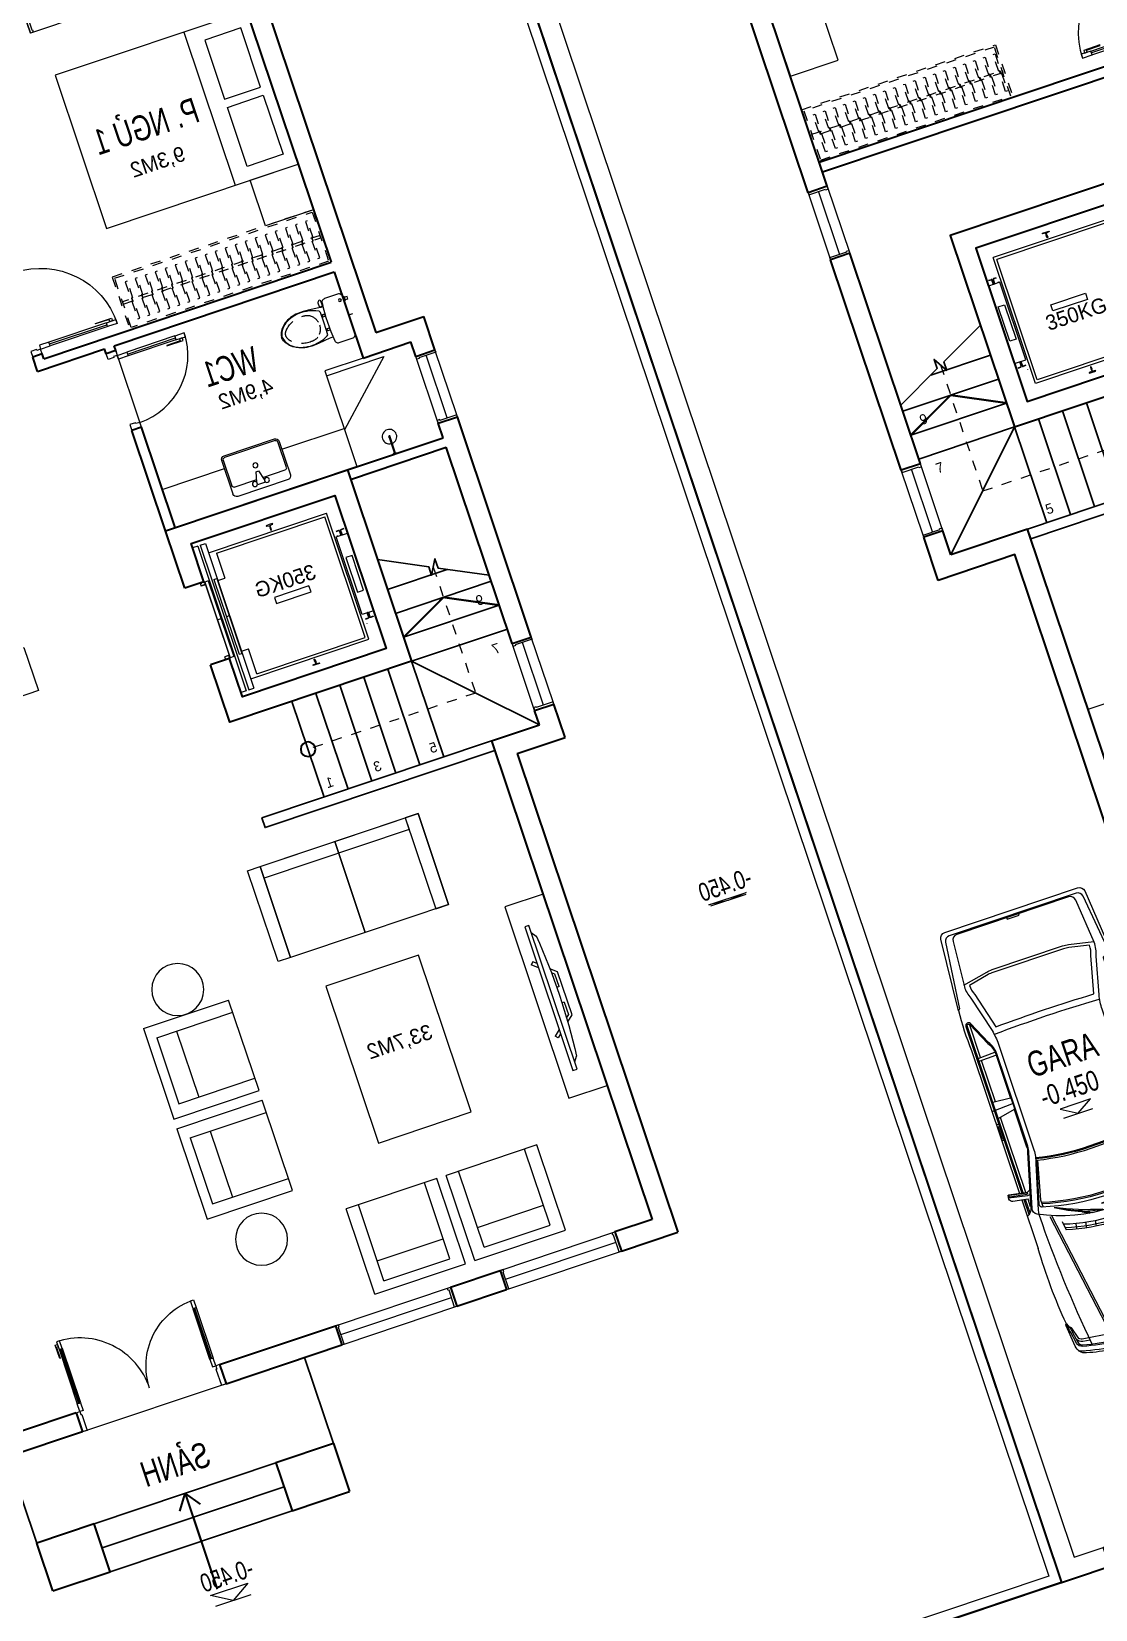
# Model space of a CAD drawing. Header units: metres. Extents: x 551291 to 569219, y 2064429 to 2066248.
# Drawn here: x 552662.39 to 552672.93, y 2065605.81 to 2065621.44 of the extents above; entities that cross this region are included whole.
import ezdxf

# ---------------------------------------------------------------- set-up
doc = ezdxf.new("R2010")
doc.units = ezdxf.units.M
for name, pattern in [('$AUDIT_BAD_LTYPE2', [0]), ('CENTER', [2, 1.25, -0.25, 0.25, -0.25]), ('HIDDEN2', [0.1875, 0.125, -0.0625]), ('X-5M-G-MB PHONGNGU$0$HIDDEN2', [0.1875, 0.125, -0.0625]), ('xref-thap C (mb tang 32-2)$0$HIDDEN', [0.375, 0.25, -0.125])]:
    doc.linetypes.add(name, pattern=pattern)
doc.layers.get('0').update_dxf_attribs({"linetype": 'CONTINUOUS'})
for name, color, linetype, lineweight in [('-CONCRETE', 1, 'CONTINUOUS', 35), ('-DOOR', 137, 'CONTINUOUS', 9), ('-FURNITURE', 46, 'CONTINUOUS', 9), ('-HATCH', 8, 'CONTINUOUS', 5), ('-KH', 143, 'CONTINUOUS', 13), ('-LINE1', 7, 'CONTINUOUS', 18), ('-LINE2', 252, 'CONTINUOUS', 9), ('-TEXT', 7, 'CONTINUOUS', 15), ('-WALL', 4, 'CONTINUOUS', 35), ('CUA', 147, 'CONTINUOUS', 5)]:
    doc.layers.add(name, color=color, linetype=linetype, lineweight=lineweight)
for name, color, linetype in [('APOLIC', 7, 'CONTINUOUS'), ('ChiaLo', 128, 'CENTER'), ('datOBt', 42, 'CONTINUOUS'), ('loKBT', 42, 'CONTINUOUS'), ('SOLO', 7, 'CONTINUOUS'), ('TEXT25', 2, 'CONTINUOUS'), ('ViaHeS', 32, 'CONTINUOUS')]:
    doc.layers.add(name, color=color, linetype=linetype)
doc.styles.add('1', font='arial.ttf')
doc.styles.add('kieuchuDim', font='arial.ttf', dxfattribs={"width": 0.75})
doc.styles.add('T1', font='', dxfattribs={"height": 200})
doc.styles.get('T1').set_extended_font_data('VNgeometric Light')
doc.dimstyles.new('1-100A3', dxfattribs={"dimscale": 100, "dimtxt": 2, "dimasz": 1.2, "dimexe": 1.8, "dimexo": 0, "dimgap": 0.75, "dimtad": 1, "dimdec": 0, "dimzin": 0, "dimdsep": 46, "dimtxsty": 'kieuchuDim', "dimblk": 'ARCHTICK', "dimcen": 0, "dimdle": 1.8, "dimclrd": 256, "dimclre": 256, "dimclrt": 7, "dimadec": 0, "dimazin": 0, "dimtfac": 0.0001, "dimtdec": 0, "dimtix": 1, "dimtmove": 2, "dimatfit": 3, "dimldrblk": 'ARCHTICK', "dimfxl": 0, "dimtolj": 1, "dimtzin": 0, "dimarcsym": 0})

# ---------------------------------------------------------------- blocks, each defined once
blk = doc.blocks.new('*U1147')
for points in [[(22, 691), (22, 860), (50, 860), (50, 832), (27, 832), (27, 691)], [(0, 0), (50, 0), (50, -40), (60, -40), (60, -246), (0, -246)], [(1845, 0), (1795, 0), (1795, -40), (1785, -40), (1785, -246), (1845, -246)]]:
    blk.add_lwpolyline(points, close=True)
for points in [[(50, 796), (90, 796), (90, 896), (50, 896), (50, 796)], [(50, 799), (50, 100)], [(1795, 749), (1755, 749), (1755, 849), (1795, 849), (1795, 749)], [(1795, 752), (1795, 100)], [(50, 100), (90, 100), (90, 0), (50, 0), (50, 100)], [(1795, 100), (1755, 100), (1755, 0), (1795, 0), (1795, 100)]]:
    blk.add_lwpolyline(points)
at = {"ltscale": 0.3}
for points in [[(946, 0, 0.414214), (50, 896, 0.414214)], [(946, 0, -0.414214), (1795, 849, -0.414214)]]:
    blk.add_lwpolyline(points, format="xyb", dxfattribs=at)
at = {"layer": 'APOLIC', "linetype": '$AUDIT_BAD_LTYPE2'}
for p, q in [((70, 100), (70, 796)), ((90, 796), (90, 100)), ((1755, 749), (1755, 100)), ((1775, 100), (1775, 749))]:
    blk.add_line(p, q, dxfattribs=at)
blk = doc.blocks.new('A$Ca351c59e')
at = {"layer": '-FURNITURE'}
for points in [[(200, 1555), (650, 1555), (650, 2005), (200, 2005), (200, 1555)], [(850, 1555), (1300, 1555), (1300, 2005), (850, 2005), (850, 1555)], [(1500, 1555), (1950, 1555), (1950, 2005), (1500, 2005), (1500, 1555)], [(2150, 1555), (2600, 1555), (2600, 2005), (2150, 2005), (2150, 1555)], [(100, 602), (2700, 602), (2700, 1502), (100, 1502), (100, 602)], [(200, 550), (650, 550), (650, 100), (200, 100), (200, 550)], [(850, 550), (1300, 550), (1300, 100), (850, 100), (850, 550)], [(1500, 550), (1950, 550), (1950, 100), (1500, 100), (1500, 550)], [(2150, 550), (2600, 550), (2600, 100), (2150, 100), (2150, 550)]]:
    blk.add_lwpolyline(points, dxfattribs=at)
blk = doc.blocks.new('*U1146')
at = {"linetype": '$AUDIT_BAD_LTYPE2'}
for p, q in [((70, 100), (70, 700)), ((90, 700), (90, 100))]:
    blk.add_line(p, q, dxfattribs=at)
for points in [[(50, 700), (90, 700), (90, 800), (50, 800), (50, 700)], [(50, 703), (50, 100)], [(50, 100), (90, 100), (90, 0), (50, 0), (50, 100)]]:
    blk.add_lwpolyline(points)
for points in [[(118, 595), (118, 764), (90, 764), (90, 736), (113, 736), (113, 595)], [(0, 0), (50, 0), (50, -40), (60, -40), (60, -100), (0, -100)], [(900, 0), (850, 0), (850, -40), (840, -40), (840, -100), (900, -100)]]:
    blk.add_lwpolyline(points, close=True)
at = {"linetype": '$AUDIT_BAD_LTYPE2', "ltscale": 0.3}
blk.add_arc((50, 0), 800, 0, 90, dxfattribs=at)
blk = doc.blocks.new('*U1145')
at = {"ltscale": 10}
for p, q in [((0, 2400), (0, 0)), ((200, 2355), (200, 45)), ((400, 2355), (400, 0)), ((400, 0), (0, 0))]:
    blk.add_line(p, q, dxfattribs=at)
for points in [[(400, 2400), (400, 2355), (50, 2355), (50, 2340), (0, 2340), (0, 2400)], [(400, 0), (400, 45), (50, 45), (50, 60), (0, 60), (0, 0)]]:
    blk.add_lwpolyline(points, close=True, dxfattribs=at)
blk = doc.blocks.new('*U1202')
at = {"linetype": '$AUDIT_BAD_LTYPE2'}
for p, q in [((70, 100), (70, 600)), ((90, 600), (90, 100))]:
    blk.add_line(p, q, dxfattribs=at)
for points in [[(50, 600), (90, 600), (90, 700), (50, 700), (50, 600)], [(50, 603), (50, 100)], [(50, 100), (90, 100), (90, 0), (50, 0), (50, 100)]]:
    blk.add_lwpolyline(points)
for points in [[(118, 495), (118, 664), (90, 664), (90, 636), (113, 636), (113, 495)], [(0, 0), (50, 0), (50, -40), (60, -40), (60, -100), (0, -100)], [(800, 0), (750, 0), (750, -40), (740, -40), (740, -100), (800, -100)]]:
    blk.add_lwpolyline(points, close=True)
at = {"linetype": '$AUDIT_BAD_LTYPE2', "ltscale": 0.3}
blk.add_arc((50, 0), 700, 0, 90, dxfattribs=at)
blk = doc.blocks.new('shower')
for points in [[(180919, -32316), (180912, -32316), (180912, -32147), (180919, -32147)], [(180929, -32327), (180902, -32327), (180902, -32316), (180929, -32316)]]:
    blk.add_lwpolyline(points, close=True)
for radius, start, end in [(72, 272.7907, 267.2093), (8.35, 294.8355, 245.1645)]:
    blk.add_arc((180916, -32147), radius, start, end)
blk = doc.blocks.new('A$C18091ED7')
for p, q in [((0, -42), (0, 0)), ((146, -27), (179, -27)), ((146, -27), (146, -30)), ((146, -30), (166, -30)), ((153, -37), (146, -30)), ((152, 0), (152, -27)), ((152, 0), (179, 0)), ((153, -37), (166, -37)), ((153, -40), (153, -37)), ((153, -40), (178, -40)), ((153, -40), (178, -40)), ((153, -40), (153, -42)), ((185, -30), (166, -30)), ((178, -37), (166, -37)), ((185, -30), (178, -37)), ((178, -37), (178, -40)), ((178, -40), (178, -42)), ((179, 0), (179, -27)), ((179, -27), (185, -27)), ((185, -27), (185, -30)), ((-83, -267), (-83, -300)), ((-83, -278), (-83, -288)), ((-61, -290), (-83, -290)), ((-63, -265), (-81, -265)), ((-61, -267), (-61, -300)), ((61, -267), (61, -300)), ((61, -290), (83, -290)), ((63, -265), (81, -265)), ((83, -267), (83, -300)), ((83, -278), (83, -288)), ((165, -262), (165, -290)), ((168, -260), (228, -260)), ((168, -292), (207, -292)), ((231, -274), (231, -262))]:
    blk.add_line(p, q)
for points in [[(230, -219, -0.137407), (225, -235), (222, -241, -0.236081), (198, -255, -0.051961), (-198, -255, -0.236081), (-222, -241), (-225, -235, -0.137407), (-230, -219), (-230, -72, -0.198912), (-226, -63), (-209, -46, -0.198912), (-200, -42), (0, -42), (200, -42, -0.198912), (209, -46), (226, -63, -0.198912), (230, -72)], [(144, -619, -0.212405), (26, -734, -0.027685), (-1, -739, -0.022279), (-26, -734, -0.212405), (-144, -619, -0.142796), (-167, -428, -0.093005), (-128, -309, -0.256439), (-111, -300), (0, -300), (111, -300, -0.256439), (128, -309, -0.093005), (167, -428, -0.142796)]]:
    blk.add_lwpolyline(points, format="xyb", close=True)
at = {"linetype": 'xref-thap C (mb tang 32-2)$0$HIDDEN', "ltscale": 100}
blk.add_lwpolyline([(61, -669, -0.199031), (0, -699, -0.199031), (-61, -669, -0.218924), (-132, -478, -0.153791), (-112, -404, -0.236701), (0, -348, -0.236701), (112, -404, -0.153791), (132, -478, -0.218924)], format="xyb", close=True, dxfattribs=at)
blk.add_circle((166, -78), 13.9)
for centre, radius, start, end in [((-81, -267), 1.98, 90, 180), ((-63, -267), 1.98, 0, 90), ((63, -267), 1.98, 90, 180), ((81, -267), 1.98, 0, 90), ((168, -262), 2.47, 90, 180), ((168, -290), 2.47, 180, 270), ((207, -277), 15.5, 270, 306.4659), ((168, -225), 80.1, 306.4659, 320.3123), ((228, -274), 2.47, 320.3123, 0)]:
    blk.add_arc(centre, radius, start, end)
for points in [[(-156, -259), (-157, -267), (-164, -328), (-169, -385), (-184, -528), (-136, -679), (-50, -735), (-20, -741), (0, -744)], [(156, -259), (157, -267), (164, -328), (169, -385), (184, -528), (136, -679), (50, -735), (20, -741), (0, -744)]]:
    blk.add_open_spline(points, degree=3, knots=[130.613938, 130.613938, 130.613938, 130.613938, 152.852109, 311.129351, 417.703951, 561.383393, 697.692632, 710.812262, 710.812262, 710.812262, 710.812262])
blk = doc.blocks.new('A$C1BFB365B')
for p, q in [((0, 512), (0, -13)), ((387, 550), (38, 550)), ((100, 281), (100, 515)), ((119, 534), (388, 534)), ((407, 515), (407, -17)), ((425, -13), (425, 512)), ((50, 212), (50, 287)), ((175, 262), (75, 287)), ((75, 212), (175, 237)), ((100, -17), (100, 219)), ((175, 237), (175, 262)), ((38, -50), (387, -50)), ((388, -35), (119, -35))]:
    blk.add_line(p, q)
for centre in [(63, 312), (63, 187), (237, 250)]:
    blk.add_circle(centre, 25)
for centre, radius, start, end in [((38, 512), 37.5, 90, 180), ((119, 515), 18.8, 90, 180), ((387, 512), 37.5, 0, 90), ((388, 515), 18.8, 0, 90), ((38, -13), 37.5, 180, 270), ((119, -17), 18.8, 180, 270), ((387, -13), 37.5, 270, 0), ((388, -17), 18.8, 270, 0)]:
    blk.add_arc(centre, radius, start, end)
blk = doc.blocks.new('_ArchTick')
at = {"color": 0, "linetype": 'ByBlock', "const_width": 0.15}
blk.add_lwpolyline([(-0.5, -0.5), (0.5, 0.5)], dxfattribs=at)
blk = doc.blocks.new('*U1141')
at = {"ltscale": 10}
for p, q in [((0, 1400), (0, 0)), ((200, 1355), (200, 45)), ((400, 1355), (400, 0)), ((400, 0), (0, 0))]:
    blk.add_line(p, q, dxfattribs=at)
for points in [[(400, 1400), (400, 1355), (50, 1355), (50, 1340), (0, 1340), (0, 1400)], [(400, 0), (400, 45), (50, 45), (50, 60), (0, 60), (0, 0)]]:
    blk.add_lwpolyline(points, close=True, dxfattribs=at)
blk = doc.blocks.new('*U1138')
at = {"linetype": 'X-5M-G-MB PHONGNGU$0$HIDDEN2'}
for points in [[(0, 600), (0, 0), (2291, 0), (2291, 600)], [(2271, 580), (2271, 20), (20, 20), (20, 580)], [(2271, 287), (2271, 313), (20, 313), (20, 287)], [(114, 319), (109, 319), (109, 280), (114, 280)], [(228, 319), (223, 319), (223, 280), (228, 280)], [(342, 319), (337, 319), (337, 280), (342, 280)], [(456, 319), (451, 319), (451, 280), (456, 280)], [(570, 319), (565, 319), (565, 280), (570, 280)], [(684, 319), (679, 319), (679, 280), (684, 280)], [(798, 319), (793, 319), (793, 280), (798, 280)], [(912, 319), (907, 319), (907, 280), (912, 280)], [(1026, 319), (1021, 319), (1021, 280), (1026, 280)], [(1140, 319), (1135, 319), (1135, 280), (1140, 280)], [(1254, 319), (1249, 319), (1249, 280), (1254, 280)], [(1368, 319), (1363, 319), (1363, 280), (1368, 280)], [(1482, 319), (1477, 319), (1477, 280), (1482, 280)], [(1596, 319), (1591, 319), (1591, 280), (1596, 280)], [(1710, 319), (1705, 319), (1705, 280), (1710, 280)], [(1824, 319), (1819, 319), (1819, 280), (1824, 280)], [(1938, 319), (1933, 319), (1933, 280), (1938, 280)], [(2052, 319), (2047, 319), (2047, 280), (2052, 280)], [(2166, 319), (2161, 319), (2161, 280), (2166, 280)]]:
    blk.add_lwpolyline(points, close=True, dxfattribs=at)
for points in [[(122, 313), (122, 515), (100, 515), (100, 313)], [(236, 313), (236, 515), (214, 515), (214, 313)], [(350, 313), (350, 515), (328, 515), (328, 313)], [(464, 313), (464, 515), (442, 515), (442, 313)], [(578, 313), (578, 515), (556, 515), (556, 313)], [(692, 313), (692, 515), (670, 515), (670, 313)], [(806, 313), (806, 515), (784, 515), (784, 313)], [(920, 313), (920, 515), (898, 515), (898, 313)], [(1034, 313), (1034, 515), (1012, 515), (1012, 313)], [(1148, 313), (1148, 515), (1126, 515), (1126, 313)], [(1262, 313), (1262, 515), (1240, 515), (1240, 313)], [(1376, 313), (1376, 515), (1354, 515), (1354, 313)], [(1490, 313), (1490, 515), (1468, 515), (1468, 313)], [(1604, 313), (1604, 515), (1582, 515), (1582, 313)], [(1718, 313), (1718, 515), (1696, 515), (1696, 313)], [(1832, 313), (1832, 515), (1810, 515), (1810, 313)], [(1946, 313), (1946, 515), (1924, 515), (1924, 313)], [(2060, 313), (2060, 515), (2038, 515), (2038, 313)], [(2174, 313), (2174, 515), (2152, 515), (2152, 313)], [(100, 287), (100, 92), (122, 92), (122, 287)], [(214, 287), (214, 92), (236, 92), (236, 287)], [(328, 287), (328, 92), (350, 92), (350, 287)], [(442, 287), (442, 92), (464, 92), (464, 287)], [(556, 287), (556, 92), (578, 92), (578, 287)], [(670, 287), (670, 92), (692, 92), (692, 287)], [(784, 287), (784, 92), (806, 92), (806, 287)], [(898, 287), (898, 92), (920, 92), (920, 287)], [(1012, 287), (1012, 92), (1034, 92), (1034, 287)], [(1126, 287), (1126, 92), (1148, 92), (1148, 287)], [(1240, 287), (1240, 92), (1262, 92), (1262, 287)], [(1354, 287), (1354, 92), (1376, 92), (1376, 287)], [(1468, 287), (1468, 92), (1490, 92), (1490, 287)], [(1582, 287), (1582, 92), (1604, 92), (1604, 287)], [(1696, 287), (1696, 92), (1718, 92), (1718, 287)], [(1810, 287), (1810, 92), (1832, 92), (1832, 287)], [(1924, 287), (1924, 92), (1946, 92), (1946, 287)], [(2038, 287), (2038, 92), (2060, 92), (2060, 287)], [(2152, 287), (2152, 92), (2174, 92), (2174, 287)]]:
    blk.add_lwpolyline(points, dxfattribs=at)
blk = doc.blocks.new('A$Cb65e9cbc')
at = {"layer": '-FURNITURE'}
for p, q in [((0, 1000), (1062, 1000)), ((0, 1000), (0, 0)), ((144, 892), (144, 0)), ((144, 892), (918, 892)), ((918, 892), (918, 0)), ((1062, 1000), (1062, 0)), ((144, 658), (918, 658)), ((1062, 0), (0, 0))]:
    blk.add_line(p, q, dxfattribs=at)
blk = doc.blocks.new('XR.MB.LM123$0$tvi 1')
blk.add_lwpolyline([(29, 0), (29, -1000), (0, -1000), (0, 0)], close=True)
for points in [[(29, -50), (52, -81)], [(-24, -236), (-39, -252)], [(0, -285), (-39, -252)], [(0, -256), (-24, -236)], [(70, -315), (111, -350), (111, -650), (70, -685)], [(89, -446), (89, -360), (71, -345)], [(89, -446), (73, -446)], [(89, -554), (89, -640), (71, -655)], [(89, -554), (73, -554)], [(0, -715), (-39, -748)], [(-24, -764), (-39, -748)], [(0, -744), (-24, -764)], [(29, -950), (52, -919)]]:
    blk.add_lwpolyline(points)
blk.add_arc((-4025, -500), 4099, 354.1311, 5.8689)
blk = doc.blocks.new('THANG M 350KG')
at = {"layer": '-CONCRETE'}
for points in [[(1200, -1700), (1800, -1700), (1800, 200), (-200, 200), (-200, -1700), (400, -1700)], [(1200, -1500), (1600, -1500), (1600, 0), (0, 0), (0, -1500), (400, -1500)], [(400, -1500), (400, -1700)], [(1200, -1500), (1200, -1700)]]:
    blk.add_lwpolyline(points, dxfattribs=at)
at = {"layer": '-LINE2', "linetype": 'Continuous', "ltscale": 2}
for p, q in [((142, -134), (1458, -134)), ((142, -1365), (142, -134)), ((299, -101), (296, -101)), ((341, -19), (341, -46)), ((344, -19), (341, -19)), ((341, -98), (341, -71)), ((344, -19), (344, -46)), ((344, -98), (344, -71)), ((389, -51), (349, -51)), ((389, -54), (349, -54)), ((389, -63), (349, -63)), ((389, -66), (349, -66)), ((392, -57), (392, -60)), ((395, -57), (395, -60)), ((1205, -57), (1205, -60)), ((1208, -57), (1208, -60)), ((1211, -51), (1251, -51)), ((1211, -54), (1251, -54)), ((1211, -63), (1251, -63)), ((1211, -66), (1251, -66)), ((1211, -101), (1214, -101)), ((1256, -19), (1259, -19)), ((1256, -19), (1256, -46)), ((1256, -98), (1256, -71)), ((1259, -19), (1259, -46)), ((1259, -98), (1259, -71)), ((1458, -1365), (1458, -134)), ((170, -161), (1430, -161)), ((170, -1293), (170, -161)), ((1430, -1293), (1430, -161)), ((1556, -1365), (44, -1365)), ((44, -1419), (44, -1365)), ((170, -1293), (431, -1293)), ((1191, -1369), (409, -1369)), ((409, -1399), (409, -1369)), ((1191, -1399), (409, -1399)), ((431, -1365), (431, -1293)), ((800, -1369), (800, -1399)), ((1430, -1293), (1168, -1293)), ((1168, -1365), (1168, -1293)), ((1191, -1399), (1191, -1369)), ((1556, -1419), (1556, -1365)), ((1556, -1419), (44, -1419)), ((1556, -1446), (44, -1446)), ((44, -1446), (44, -1500)), ((44, -1500), (400, -1500)), ((400, -1496), (400, -1504)), ((400, -1496), (431, -1496)), ((400, -1504), (409, -1504)), ((400, -1532), (400, -1541)), ((400, -1532), (409, -1532)), ((400, -1541), (431, -1541)), ((401, -1497), (401, -1503)), ((401, -1497), (430, -1497)), ((401, -1503), (409, -1503)), ((401, -1533), (401, -1539)), ((401, -1533), (409, -1533)), ((401, -1539), (430, -1539)), ((1195, -1456), (404, -1456)), ((404, -1456), (404, -1492)), ((1195, -1492), (404, -1492)), ((409, -1503), (409, -1504)), ((409, -1532), (409, -1533)), ((430, -1497), (430, -1539)), ((1168, -1496), (431, -1496)), ((431, -1496), (431, -1541)), ((800, -1456), (800, -1492)), ((1168, -1496), (1168, -1541)), ((1200, -1496), (1168, -1496)), ((1200, -1541), (1168, -1541)), ((1170, -1497), (1170, -1539)), ((1199, -1497), (1170, -1497)), ((1199, -1539), (1170, -1539)), ((1199, -1503), (1191, -1503)), ((1191, -1503), (1191, -1504)), ((1200, -1504), (1191, -1504)), ((1191, -1532), (1191, -1533)), ((1200, -1532), (1191, -1532)), ((1199, -1533), (1191, -1533)), ((1195, -1456), (1195, -1492)), ((1199, -1497), (1199, -1503)), ((1199, -1533), (1199, -1539)), ((1200, -1496), (1200, -1504)), ((1556, -1500), (1200, -1500)), ((1200, -1532), (1200, -1541)), ((1556, -1446), (1556, -1500))]:
    blk.add_line(p, q, dxfattribs=at)
for points in [[(395, 0), (395, -117), (1205, -117), (1205, 0)], [(620, -26), (980, -26), (980, -91), (620, -91)], [(768, -526), (832, -526), (832, -886), (768, -886)]]:
    blk.add_lwpolyline(points, close=True, dxfattribs=at)
for points in [[(98, -710), (124, -710, 0.414214), (125, -709), (125, -706), (125, -702, 0.414214), (124, -701), (98, -701, -0.256978), (94, -704), (82, -704, -0.414214), (79, -701), (76, -675, 0.414214), (74, -672), (69, -672), (69, -706), (69, -739), (74, -739, 0.414214), (76, -737), (79, -710, -0.414214), (82, -707), (94, -707, -0.256978), (98, -710)], [(1502, -710), (1476, -710, -0.414214), (1475, -709), (1475, -706), (1475, -702, -0.414214), (1476, -701), (1502, -701, 0.256978), (1506, -704), (1518, -704, 0.414214), (1521, -701), (1524, -675, -0.414214), (1526, -672), (1531, -672), (1531, -706), (1531, -739), (1526, -739, -0.414214), (1524, -737), (1521, -710, 0.414214), (1518, -707), (1506, -707, 0.256978), (1502, -710)]]:
    blk.add_lwpolyline(points, format="xyb", dxfattribs=at)
for centre, radius, start, end in [((349, -46), 8.46, 180, 270), ((349, -71), 8.46, 90, 180), ((349, -46), 5.58, 180, 270), ((349, -71), 5.58, 90, 180), ((389, -57), 5.58, 0, 90), ((389, -57), 2.7, 0, 90), ((389, -60), 5.58, 270, 0), ((389, -60), 2.7, 270, 0), ((1211, -57), 5.58, 90, 180), ((1211, -60), 5.58, 180, 270), ((1211, -57), 2.7, 90, 180), ((1211, -60), 2.7, 180, 270), ((1251, -46), 5.58, 270, 0), ((1251, -46), 8.46, 270, 0), ((1251, -71), 8.46, 0, 90), ((1251, -71), 5.58, 0, 90)]:
    blk.add_arc(centre, radius, start, end, dxfattribs=at)
blk = doc.blocks.new('*U1121')
at = {"ltscale": 10}
for p, q in [((0, 2400), (0, 0)), ((200, 2355), (200, 45)), ((400, 2355), (400, 0)), ((400, 0), (0, 0))]:
    blk.add_line(p, q, dxfattribs=at)
for points in [[(400, 2400), (400, 2355), (50, 2355), (50, 2340), (0, 2340), (0, 2400)], [(400, 0), (400, 45), (50, 45), (50, 60), (0, 60), (0, 0)]]:
    blk.add_lwpolyline(points, close=True, dxfattribs=at)
blk = doc.blocks.new('*U1168')
at = {"linetype": 'X-5M-G-MB PHONGNGU$0$HIDDEN2'}
for points in [[(0, 600), (0, 0), (2209, 0), (2209, 600)], [(2189, 580), (2189, 20), (20, 20), (20, 580)], [(2189, 287), (2189, 313), (20, 313), (20, 287)], [(114, 319), (109, 319), (109, 280), (114, 280)], [(228, 319), (223, 319), (223, 280), (228, 280)], [(342, 319), (337, 319), (337, 280), (342, 280)], [(456, 319), (451, 319), (451, 280), (456, 280)], [(570, 319), (565, 319), (565, 280), (570, 280)], [(684, 319), (679, 319), (679, 280), (684, 280)], [(798, 319), (793, 319), (793, 280), (798, 280)], [(912, 319), (907, 319), (907, 280), (912, 280)], [(1026, 319), (1021, 319), (1021, 280), (1026, 280)], [(1140, 319), (1135, 319), (1135, 280), (1140, 280)], [(1254, 319), (1249, 319), (1249, 280), (1254, 280)], [(1368, 319), (1363, 319), (1363, 280), (1368, 280)], [(1482, 319), (1477, 319), (1477, 280), (1482, 280)], [(1596, 319), (1591, 319), (1591, 280), (1596, 280)], [(1710, 319), (1705, 319), (1705, 280), (1710, 280)], [(1824, 319), (1819, 319), (1819, 280), (1824, 280)], [(1938, 319), (1933, 319), (1933, 280), (1938, 280)], [(2052, 319), (2047, 319), (2047, 280), (2052, 280)], [(2166, 319), (2161, 319), (2161, 280), (2166, 280)]]:
    blk.add_lwpolyline(points, close=True, dxfattribs=at)
for points in [[(122, 313), (122, 515), (100, 515), (100, 313)], [(236, 313), (236, 515), (214, 515), (214, 313)], [(350, 313), (350, 515), (328, 515), (328, 313)], [(464, 313), (464, 515), (442, 515), (442, 313)], [(578, 313), (578, 515), (556, 515), (556, 313)], [(692, 313), (692, 515), (670, 515), (670, 313)], [(806, 313), (806, 515), (784, 515), (784, 313)], [(920, 313), (920, 515), (898, 515), (898, 313)], [(1034, 313), (1034, 515), (1012, 515), (1012, 313)], [(1148, 313), (1148, 515), (1126, 515), (1126, 313)], [(1262, 313), (1262, 515), (1240, 515), (1240, 313)], [(1376, 313), (1376, 515), (1354, 515), (1354, 313)], [(1490, 313), (1490, 515), (1468, 515), (1468, 313)], [(1604, 313), (1604, 515), (1582, 515), (1582, 313)], [(1718, 313), (1718, 515), (1696, 515), (1696, 313)], [(1832, 313), (1832, 515), (1810, 515), (1810, 313)], [(1946, 313), (1946, 515), (1924, 515), (1924, 313)], [(2060, 313), (2060, 515), (2038, 515), (2038, 313)], [(2174, 313), (2174, 515), (2152, 515), (2152, 313)], [(100, 287), (100, 92), (122, 92), (122, 287)], [(214, 287), (214, 92), (236, 92), (236, 287)], [(328, 287), (328, 92), (350, 92), (350, 287)], [(442, 287), (442, 92), (464, 92), (464, 287)], [(556, 287), (556, 92), (578, 92), (578, 287)], [(670, 287), (670, 92), (692, 92), (692, 287)], [(784, 287), (784, 92), (806, 92), (806, 287)], [(898, 287), (898, 92), (920, 92), (920, 287)], [(1012, 287), (1012, 92), (1034, 92), (1034, 287)], [(1126, 287), (1126, 92), (1148, 92), (1148, 287)], [(1240, 287), (1240, 92), (1262, 92), (1262, 287)], [(1354, 287), (1354, 92), (1376, 92), (1376, 287)], [(1468, 287), (1468, 92), (1490, 92), (1490, 287)], [(1582, 287), (1582, 92), (1604, 92), (1604, 287)], [(1696, 287), (1696, 92), (1718, 92), (1718, 287)], [(1810, 287), (1810, 92), (1832, 92), (1832, 287)], [(1924, 287), (1924, 92), (1946, 92), (1946, 287)], [(2038, 287), (2038, 92), (2060, 92), (2060, 287)], [(2152, 287), (2152, 92), (2174, 92), (2174, 287)]]:
    blk.add_lwpolyline(points, dxfattribs=at)
blk = doc.blocks.new('A$C6CE07C06')
for p, q in [((1925, 1839), (1915, 1601)), ((2811, 1945), (2844, 1766)), ((2816, 1953), (2822, 1954)), ((2828, 1949), (2860, 1769)), ((2900, 1839), (3433, 1839)), ((3068, 1815), (2905, 1815)), ((1355, 1774), (989, 1774)), ((1356, 1801), (1350, 1615)), ((1387, 1801), (1382, 1615)), ((1842, 1774), (1387, 1774)), ((1857, 1615), (1840, 1801)), ((1980, 1615), (2018, 1801)), ((2839, 1774), (2013, 1774)), ((2856, 1761), (2853, 1760)), ((3055, 1801), (2907, 1801)), ((2996, 1774), (2912, 1774)), ((3245, 1511), (3341, 1500)), ((3370, 1393), (3312, 1380)), ((3391, 1290), (3332, 1281)), ((3406, 1186), (3347, 1180)), ((3414, 1081), (3355, 1079)), ((3414, 884), (3355, 886)), ((3391, 675), (3332, 685)), ((3406, 779), (3347, 785)), ((3370, 572), (3312, 585)), ((1356, 164), (1350, 350)), ((1387, 164), (1382, 351)), ((1857, 351), (1840, 164)), ((1925, 127), (1915, 364)), ((1980, 351), (2018, 164)), ((3341, 465), (3245, 454)), ((1355, 191), (989, 191)), ((1842, 191), (1387, 191)), ((2839, 191), (2013, 191)), ((2811, 20), (2844, 199)), ((2828, 16), (2860, 196)), ((2996, 191), (2912, 191)), ((2816, 12), (2822, 11)), ((2901, 127), (3422, 127)), ((3068, 150), (2905, 150)), ((3055, 164), (2907, 164))]:
    blk.add_line(p, q)
for points in [[(48, 285), (48, 1680, -0.373826), (99, 1739), (803, 1820), (820, 1839), (54, 1773, 0.383818), (0, 1713), (0, 252, 0.383818), (54, 192), (820, 126), (803, 145), (99, 226, -0.373826)], [(2557, 404), (3001, 284, 0.388671), (3036, 301, 0.143383), (3036, 1665, 0.390953), (3001, 1682), (2557, 1559, -0.106047)], [(4564, 983, 0.027521), (4546, 1368, -0.543027), (4554, 1373), (4603, 1360, -0.308444), (4617, 1345, -0.028524), (4637, 983, -0.028524), (4617, 620, -0.308444), (4603, 605), (4554, 592, -0.543027), (4546, 597, 0.027521)], [(4501, 981, 0.027754), (4500, 1005, 0.037978), (4497, 1021, 0.078467), (4490, 1036, 0.253942), (4486, 1038, 0.253942), (4481, 1036, 0.078467), (4475, 1021, 0.037978), (4472, 1005, 0.027754), (4470, 981, 0.027754), (4472, 958, 0.037978), (4475, 941, 0.078467), (4481, 927, 0.253942), (4486, 924, 0.253942), (4490, 927, 0.078467), (4497, 941, 0.037978), (4500, 958, 0.027754)], [(906, 228), (776, 228, 0.414214), (764, 215), (764, 203, 0.414214), (776, 190), (906, 190, 0.414214), (919, 203), (919, 215, 0.414214)]]:
    blk.add_lwpolyline(points, format="xyb", close=True)
for points in [[(817, 1835, -0.039974), (1255, 1839), (2827, 1839)], [(2832, 150), (1846, 150), (999, 150, -0.758852), (984, 205), (1232, 321, -0.14996), (1372, 364), (1915, 364), (2389, 364, -0.077307), (2455, 354), (3016, 199, 0.360394), (3088, 230, 0.242572), (3089, 1735, 0.360655), (3017, 1766), (2455, 1611, -0.077307), (2389, 1601), (1915, 1601), (1372, 1601, -0.137614), (1232, 1645), (984, 1761, -0.758852), (999, 1815), (1846, 1815), (2832, 1815)], [(2834, 1801), (999, 1801, 0.768317), (992, 1772), (1240, 1655, 0.14228), (1371, 1613), (1857, 1615), (1865, 1608), (1971, 1608), (1980, 1615), (2389, 1615, 0.077278), (2451, 1624), (3023, 1782, 0.231129), (3080, 1839)], [(2912, 1774), (2884, 1931, 0.322829), (2849, 1965), (2812, 1959, 0.422531), (2806, 1952), (2842, 1758), (2825, 1723)], [(4578, 1777, -0.06824), (4603, 1702, -0.051611), (4688, 983), (4688, 1178, 0.069896), (4626, 1707, 0.32103), (4523, 1797), (4292, 1820, 0.311578), (4273, 1810, 0.311578)], [(4609, 1370, 0.043765), (4549, 1724, 0.303464), (4496, 1773), (4373, 1795, 0.018633), (4273, 1810, 0.083909), (4370, 1778), (4493, 1756, -0.304556), (4533, 1720, -0.038587), (4593, 1374)], [(4553, 340, -0.027873), (3110, 247, -0.059366), (3058, 256), (2582, 386, 0.079464), (2446, 413), (1281, 413, 0.06068), (1127, 394), (736, 296, -0.120949), (592, 270), (116, 311, -0.39497), (59, 371), (59, 1600, -0.404135), (117, 1660), (602, 1699, -0.112937), (736, 1673), (1127, 1571, 0.06068), (1281, 1553), (2446, 1553, 0.070217), (2582, 1578), (3058, 1711, -0.044809), (3109, 1718, -0.02806), (4553, 1625)], [(585, 1698), (531, 1430, 0.050349), (524, 1369), (524, 593, 0.051729), (531, 530), (585, 271)], [(4517, 1385), (4476, 1703, 0.304567), (4446, 1739), (4333, 1770, -0.23887), (4324, 1778), (4320, 1790)], [(4512, 1628), (4500, 1706, 0.304567), (4453, 1762), (4438, 1766)], [(713, 346, -0.11132), (605, 325), (561, 536, -0.051729), (555, 593), (555, 1369, -0.050349), (560, 1424), (605, 1644, -0.111864), (714, 1623), (1102, 1522, 0.016174), (1102, 443), (713, 347)], [(1170, 1557, 0.017383), (1170, 408, -9.34877)], [(2526, 1563, -0.107872), (2527, 402, 0.970081)], [(2537, 1565, -0.107895), (2538, 400, -0.109161)], [(3212, 1273, -0.045041), (3259, 1070, 0.050749), (3081, 1543, -0.062222), (3208, 1285), (3219, 1281), (3256, 1209)], [(3104, 1495, -0.052375), (3205, 1275), (3214, 1272), (3259, 1184)], [(4578, 988, 0.025968), (4561, 1353, -0.502127), (4565, 1357), (4613, 1347)], [(4689, 1226), (4695, 1226, -0.001921), (4700, 983)], [(3197, 762, -0.045041), (3153, 558, 0.050749), (3195, 1062, -0.062222), (3198, 775), (3207, 766), (3242, 679)], [(3239, 660), (3198, 760), (3191, 767, 0.052375), (3195, 1009)], [(4578, 188, 0.06824), (4603, 263, 0.051611), (4688, 983), (4688, 788, -0.069896), (4626, 258, -0.32103), (4523, 168), (4292, 145, -0.311578), (4273, 155, -0.311578)], [(4613, 618), (4565, 608, -0.502127), (4561, 612, 0.02601), (4578, 977, 0.026384)], [(4689, 739), (4695, 739, 0.001921), (4700, 983)], [(4611, 595, -0.046101), (4549, 241, -0.303464), (4496, 192), (4373, 171, -0.018633), (4273, 155, -0.083909), (4370, 187), (4493, 209, 0.304556), (4533, 245, 0.038587), (4593, 591)], [(4517, 580), (4476, 262, -0.304567), (4446, 227), (4333, 195, 0.23887), (4324, 187), (4320, 175)], [(2834, 164), (999, 164, -0.768317), (992, 193), (1240, 310, -0.149181), (1371, 351), (1857, 351), (1865, 357), (1971, 357), (1980, 351), (2389, 351, -0.077278), (2451, 341), (3023, 184, -0.228236), (3080, 127)], [(4512, 337), (4500, 259, -0.304567), (4453, 203), (4438, 199)], [(2912, 191), (2884, 34, -0.322829), (2849, 0), (2812, 6, -0.422531), (2806, 14), (2842, 207), (2825, 242)], [(817, 130, 0.041495), (1267, 127), (2827, 127)]]:
    blk.add_lwpolyline(points, format="xyb")
for points in [[(2072, 1839), (2072, 1815), (2251, 1815), (2251, 1839)], [(2092, 1839), (2092, 1830), (2233, 1830), (2233, 1839)], [(2835, 1963), (2874, 1764), (2872, 1737)], [(2558, 1553), (2959, 1653), (3041, 1653)], [(3153, 1597), (4682, 1360)], [(3157, 1617), (4514, 1407)], [(49, 1051), (76, 1051), (76, 920), (49, 920)], [(3153, 368), (4682, 605)], [(3157, 348), (4514, 558)], [(2558, 412), (2959, 313), (3041, 313)], [(2835, 2), (2874, 201), (2872, 228)], [(2072, 127), (2072, 150), (2251, 150), (2251, 127)], [(2092, 127), (2092, 135), (2233, 135), (2233, 127)]]:
    blk.add_lwpolyline(points)
blk.add_lwpolyline([(4637, 988), (4570, 988), (4570, 977), (4637, 977)], close=True)
blk.add_circle((4502, 982), 17.5)
for centre, radius, start, end in [((2818, 1947), 6.67, 102.2823, 190.4042), ((2821, 1948), 6.67, 10.3268, 82.609), ((3648, -4086), 5929, 83.9529, 92.0822), ((2851, 1767), 6.67, 190.4042, 285.2365), ((2854, 1768), 6.67, 285.2365, 10.3268), ((714, 984), 2372, 343.5716, 16.3779), ((714, 983), 2387, 343.6793, 16.2892), ((1629, 983), 1731, 359.9757, 17.6213), ((1607, 983), 1789, 359.9764, 16.8703), ((1629, 983), 1789, 359.9764, 16.7982), ((1059, 1015), 3532, 359.565, 5.5133), ((1059, 1015), 3560, 359.5684, 5.381), ((4612, 1343), 4.58, 6.5805, 75.1489), ((3280, 983), 40.8, 103.7631, 256.1858), ((3280, 983), 25.6, 111.5508, 248.398), ((1629, 982), 1731, 342.3787, 0.0243), ((1607, 982), 1789, 343.1297, 0.0236), ((1629, 982), 1789, 343.2018, 0.0236), ((1059, 950), 3532, 354.4867, 0.4446), ((1059, 950), 3560, 354.619, 0.4411), ((4612, 622), 4.58, 284.8511, 353.4195), ((2851, 198), 6.67, 74.7635, 169.5958), ((2854, 197), 6.67, 349.6732, 74.7635), ((2818, 19), 6.67, 169.5958, 257.7177), ((2821, 17), 6.67, 277.391, 349.6732), ((3653, 6050), 5928, 267.7698, 276.0029)]:
    blk.add_arc(centre, radius, start, end)
blk = doc.blocks.new('CONG2')
at = {"layer": '-LINE1', "lineweight": 18}
blk.add_line((257137, -126793), (257137, -126693), dxfattribs=at)
at = {"ltscale": 100}
for p, q in [((255907, -126606), (256397, -125757)), ((256427, -125775), (255937, -126623)), ((256527, -125775), (257017, -126623)), ((257047, -126606), (256557, -125757))]:
    blk.add_line(p, q, dxfattribs=at)
at = {"color": 8, "ltscale": 100}
for points in [[(256412, -125755), (256421, -125760), (255921, -126626), (255912, -126621)], [(256541, -125755), (256533, -125760), (257033, -126626), (257041, -126621)]]:
    blk.add_lwpolyline(points, close=True, dxfattribs=at)
at = {"ltscale": 100}
for points in [[(256477, -125688), (256427, -125775), (256416, -125768), (256421, -125760), (256412, -125755), (256407, -125763), (256397, -125757), (256447, -125671)], [(256477, -125688), (256527, -125775), (256538, -125768), (256533, -125760), (256541, -125755), (256546, -125763), (256557, -125757), (256507, -125671)], [(255917, -126612), (255912, -126621), (255921, -126626), (255926, -126617), (255937, -126623), (255887, -126710), (255857, -126693), (255907, -126606)], [(257036, -126612), (257041, -126621), (257033, -126626), (257028, -126617), (257017, -126623), (257067, -126710), (257097, -126693), (257047, -126606)], [(257087, -126728), (257097, -126728), (257097, -126693), (257137, -126693), (257137, -126793), (257087, -126793)]]:
    blk.add_lwpolyline(points, close=True, dxfattribs=at)
blk = doc.blocks.new('g1m6')
blk.add_line((204606, 47393), (203006, 47393))
for points in [[(202406, 48050), (202406, 47550), (203006, 47550), (203006, 48050)], [(205206, 48050), (205206, 47550), (204606, 47550), (204606, 48050)], [(203146, 47941), (203146, 47565), (203763, 47565), (203763, 47941)], [(204466, 47941), (204466, 47565), (203848, 47565), (203848, 47941)]]:
    blk.add_lwpolyline(points, close=True)
blk.add_lwpolyline([(204606, 48050), (204606, 46050), (203006, 46050), (203006, 48050), (204606, 48050)])
blk = doc.blocks.new('*U1171')
at = {"linetype": '$AUDIT_BAD_LTYPE2'}
for p, q in [((70, 100), (70, 700)), ((90, 700), (90, 100))]:
    blk.add_line(p, q, dxfattribs=at)
for points in [[(50, 700), (90, 700), (90, 800), (50, 800), (50, 700)], [(50, 703), (50, 100)], [(50, 100), (90, 100), (90, 0), (50, 0), (50, 100)]]:
    blk.add_lwpolyline(points)
for points in [[(118, 595), (118, 764), (90, 764), (90, 736), (113, 736), (113, 595)], [(0, 0), (50, 0), (50, -40), (60, -40), (60, -100), (0, -100)], [(900, 0), (850, 0), (850, -40), (840, -40), (840, -100), (900, -100)]]:
    blk.add_lwpolyline(points, close=True)
at = {"linetype": '$AUDIT_BAD_LTYPE2', "ltscale": 0.3}
blk.add_arc((50, 0), 800, 0, 90, dxfattribs=at)
blk = doc.blocks.new('MAU M3BT')
at = {"layer": '-FURNITURE'}
blk.add_lwpolyline([(1000, -3683), (1000, -1683), (1400, -1683), (1400, -3683)], close=True, dxfattribs=at)
at = {"layer": '-KH'}
blk.add_line((-514, -5445), (-214, -5445), dxfattribs=at)
at = {"layer": '-KH', "linetype": 'HIDDEN2', "ltscale": 5}
blk.add_lwpolyline([(700, 2017), (700, 700), (2450, 700)], dxfattribs=at)
at = {"layer": '-KH'}
blk.add_lwpolyline([(-205, -5349), (-523, -5349), (-364, -5445)], close=True, dxfattribs=at)
blk.add_solid([(-364, -5445), (-364, -5349), (-205, -5349), (-364, -5445)], dxfattribs=at)
at = {"layer": '-LINE1'}
blk.add_lwpolyline([(-1500, 10200), (-2000, 10200), (-2000, -9800), (5500, -9800), (10736, -4556), (11303, 7203), (8445, 10200), (-300, 10200)], dxfattribs=at)
at = {"layer": '-LINE1', "lineweight": 18}
blk.add_lwpolyline([(-1500, 10000), (-1800, 10000), (-1800, -9600), (-1500, -9600), (-1500, -9800)], dxfattribs=at)
at = {"layer": '-WALL'}
for p, q in [((0, 4050), (0, 8200)), ((200, 4050), (200, 8000)), ((3800, 4300), (200, 4300)), ((200, 4200), (3900, 4200)), ((200, 4050), (0, 4050)), ((0, 1150), (0, 3350)), ((200, 3350), (0, 3350)), ((200, 1150), (200, 3350)), ((200, 1150), (0, 1150)), ((0, 0), (0, 450)), ((200, 450), (0, 450)), ((200, 200), (200, 450)), ((1000, 200), (200, 200)), ((1000, -5300), (1000, 200))]:
    blk.add_line(p, q, dxfattribs=at)
blk.add_lwpolyline([(10736, -4556), (11303, 7203), (8445, 10200), (-2000, 10200), (-2000, -9800), (5500, -9800)], close=True, dxfattribs=at)
at = {"layer": '-WALL', "const_width": 20}
blk.add_lwpolyline([(200, 1450), (700, 1700), (1200, 1450)], dxfattribs=at)
at = {"layer": '-WALL'}
blk.add_lwpolyline([(1508, -5300), (1508, -5500), (800, -5500), (800, 0), (0, 0)], dxfattribs=at)
at = {"layer": 'SOLO'}
for p, q in [((1200, 1950), (576, 1950)), ((1200, 1700), (200, 1700)), ((1200, 1450), (200, 1450)), ((1200, 1200), (200, 1200)), ((1200, 1200), (1200, 200)), ((1450, 1200), (1450, 200)), ((1700, 1200), (1700, 200)), ((1950, 1200), (1950, 200))]:
    blk.add_line(p, q, dxfattribs=at)
for points in [[(200, 1762), (658, 1991), (658, 2088), (742, 1944), (742, 2033), (1200, 2262)], [(1200, 1200), (200, 200)]]:
    blk.add_lwpolyline(points, dxfattribs=at)
blk.add_lwpolyline([(1000, 100), (3100, 100), (3100, 200), (1000, 200)], close=True, dxfattribs=at)
at = {"layer": '-DOOR', "xscale": -0.5000000000000001, "yscale": 0.5000000000000001, "zscale": 0.5000000000000001}
blk.add_blockref('*U1141', (200, 3350), dxfattribs=at)
at = {"layer": '-DOOR', "xscale": 0.5000000000000001, "yscale": 0.5000000000000001, "zscale": 0.5000000000000001, "rotation": 180}
blk.add_blockref('*U1141', (200, 1150), dxfattribs=at)
at = {"layer": '-DOOR', "xscale": -1}
blk.add_blockref('CONG2', (255637, 117093), dxfattribs=at)
at = {"layer": '-FURNITURE', "xscale": -1, "rotation": 90}
blk.add_blockref('g1m6', (48250, 210406), dxfattribs=at)
at = {"layer": '-FURNITURE', "extrusion": (0, 0, -1), "xscale": 0.916666666665974, "yscale": 0.916666666665974, "zscale": -0.916666666665974, "rotation": 180}
blk.add_blockref('*U1168', (-200, 4850), dxfattribs=at)
at = {"layer": '-FURNITURE', "xscale": -0.9499999999970896, "yscale": 0.9499999999970896, "zscale": 0.9499999999970896, "rotation": 89.99999998994852}
blk.add_blockref('A$C6CE07C06', (579, -3327), dxfattribs=at)
at = {"layer": '-WALL', "rotation": 90.00000000000001}
blk.add_blockref('THANG M 350KG', (1400, 1400), dxfattribs=at)
at = {"layer": 'CUA', "rotation": 90.00000000000001}
blk.add_blockref('*U1171', (3800, 4400), dxfattribs=at)
at = {"layer": '-TEXT', "style": 'T1'}
for s, p in [('9', (332, 1510)), ('7', (332, 1004)), ('5', (1233, 273))]:
    blk.add_text(s, height=100, rotation=360, dxfattribs=at).set_placement(p)
at = {"layer": '-TEXT', "color": 2, "width": 0.75}
blk.add_text('GARA', height=250, dxfattribs=at).set_placement((-686, -4970))
at = {"layer": '-TEXT', "style": '1', "width": 0.75}
blk.add_text(' -0.450', height=200, dxfattribs=at).set_placement((-725, -5285))
at = {"layer": 'TEXT25', "style": 'T1'}
blk.add_text('350KG', height=150, rotation=360, dxfattribs=at).set_placement((1823, 1994))
blk = doc.blocks.new('MAU M1BT')
at = {"layer": '-FURNITURE'}
for p, q in [((-5943, 12625), (-5943, 11025)), ((-6600, 9000), (-6200, 9000)), ((-6200, 9000), (-6200, 8000))]:
    blk.add_line(p, q, dxfattribs=at)
for points in [[(-6600, 12625), (-4600, 12625), (-4600, 11025), (-6600, 11025), (-6600, 12625)], [(-6200, 8950), (-6800, 8950), (-6200, 8385)], [(-5550, 8399), (-6200, 8399), (-6200, 8000), (-4300, 8000), (-4300, 8399), (-4950, 8399)]]:
    blk.add_lwpolyline(points, dxfattribs=at)
for points in [[(-6491, 12485), (-6115, 12485), (-6115, 11867), (-6491, 11867)], [(-6491, 11165), (-6115, 11165), (-6115, 11782), (-6491, 11782)], [(-6600, 10550), (-6101, 10550), (-6101, 11025), (-6600, 11025)], [(-5681, 3600), (-4810, 3600), (-4810, 4550), (-5681, 4550)], [(-5681, 4550), (-5547, 4550), (-5547, 3600), (-5681, 3600)], [(-4030, 4550), (-5547, 4550), (-5547, 4427), (-4030, 4427)], [(-4810, 4550), (-4810, 3600), (-4030, 3600), (-4030, 4550)], [(-3900, 4550), (-4030, 4550), (-4030, 3600), (-3900, 3600)], [(-6600, 1400), (-6600, 3400), (-6200, 3400), (-6200, 1400)], [(-4271, 1580), (-5239, 1580), (-5239, 3219), (-4271, 3219)]]:
    blk.add_lwpolyline(points, close=True, dxfattribs=at)
for centre in [(-2869, 3654), (-2869, 1045)]:
    blk.add_circle(centre, 258, dxfattribs=at)
at = {"layer": '-HATCH'}
blk.add_line((-2080, -200), (-580, -200), dxfattribs=at)
at = {"layer": '-KH'}
for p, q in [((-8503, 2757), (-8135, 2757)), ((-1647, -2259), (-1279, -2259))]:
    blk.add_line(p, q, dxfattribs=at)
at = {"layer": '-KH', "linetype": 'HIDDEN2', "ltscale": 5}
blk.add_lwpolyline([(-6600, 6816), (-6600, 5500), (-4850, 5500)], dxfattribs=at)
at = {"layer": '-KH'}
for points in [[(-8123, 2775), (-8514, 2775), (-8319, 2757)], [(-1267, -2141), (-1658, -2141), (-1463, -2259)]]:
    blk.add_lwpolyline(points, close=True, dxfattribs=at)
for points in [[(-8319, 2757), (-8319, 2775), (-8123, 2775), (-8319, 2757)], [(-1463, -2259), (-1463, -2141), (-1267, -2141), (-1463, -2259)]]:
    blk.add_solid(points, dxfattribs=at)
at = {"layer": '-LINE1', "ltscale": 10}
blk.add_lwpolyline([(2760, -4600), (3100, -4600), (3100, 15200), (-9200, 15200), (-9200, -4600), (-3500, -4600)], dxfattribs=at)
at = {"layer": '-LINE2'}
blk.add_line((-4300, 9050), (-4300, 9850), dxfattribs=at)
at = {"layer": '-WALL'}
for p, q in [((-6800, 13300), (-6800, 9200)), ((-6600, 13100), (-6600, 10000)), ((-3600, 10050), (-3500, 10050)), ((-3600, 10000), (-3600, 10050)), ((-3500, 9900), (-3500, 10050)), ((-3600, 10000), (-6600, 10000)), ((-4300, 9900), (-6600, 9900)), ((-6600, 9900), (-6600, 9000)), ((-4300, 9850), (-4300, 9900)), ((-4300, 9850), (-4200, 9850)), ((-3500, 9900), (-4200, 9900)), ((-4200, 9850), (-4200, 9900)), ((-7300, 8850), (-7300, 9200)), ((-6800, 9200), (-7300, 9200)), ((-7100, 8850), (-7100, 9000)), ((-6600, 9000), (-7100, 9000)), ((-4300, 8000), (-4300, 9050)), ((-4300, 9050), (-4200, 9050)), ((-4200, 8000), (-4200, 9050)), ((-7100, 8850), (-7300, 8850)), ((-7300, 5850), (-7300, 8150)), ((-7100, 8150), (-7300, 8150)), ((-7100, 8000), (-7100, 8150)), ((-6100, 8000), (-7100, 8000)), ((-7100, 5850), (-7100, 7900)), ((-6100, 7900), (-7100, 7900)), ((-7100, 5850), (-7300, 5850)), ((-7300, 4800), (-7300, 5150)), ((-7100, 5150), (-7300, 5150)), ((-7100, 5000), (-7100, 5150)), ((-6600, 5000), (-7100, 5000)), ((-6600, 5000), (-6600, 0)), ((-6800, 4800), (-7300, 4800)), ((-6800, 4800), (-6800, -200)), ((-4491, 0), (-5011, 0)), ((-5011, 0), (-5011, -200)), ((-4491, 0), (-4491, -200)), ((-2080, 0), (-3291, 0)), ((-3291, 0), (-3291, -200)), ((-2080, 0), (-2080, -200)), ((-580, 0), (0, 0)), ((-580, 0), (-580, -200)), ((-4491, -200), (-5011, -200)), ((-2080, -200), (-3291, -200)), ((-580, -200), (200, -200)), ((-2900, -1100), (-2300, -1100)), ((-2900, -1100), (-2900, -1600)), ((-2300, -1100), (-2300, -1600)), ((-400, -1600), (-400, -1100)), ((-400, -1100), (200, -1100)), ((200, -1600), (200, -1100)), ((-2300, -1600), (-2900, -1600)), ((200, -1600), (-400, -1600))]:
    blk.add_line(p, q, dxfattribs=at)
blk.add_lwpolyline([(-9300, -4700), (3200, -4700), (3200, 15300), (-9300, 15300)], close=True, dxfattribs=at)
at = {"layer": '-WALL', "const_width": 20}
blk.add_lwpolyline([(-7100, 6250), (-6600, 6500), (-6100, 6250)], dxfattribs=at)
at = {"layer": '-WALL'}
blk.add_lwpolyline([(-6600, 0), (-6211, 0), (-6211, -200), (-6800, -200)], dxfattribs=at)
blk.add_circle((-4850, 5500), 72.3, dxfattribs=at)
at = {"layer": 'SOLO'}
for p, q in [((-6100, 6750), (-6724, 6750)), ((-6100, 6500), (-7100, 6500)), ((-6100, 6250), (-7100, 6250)), ((-6100, 6000), (-7100, 6000)), ((-6100, 6000), (-6100, 5000)), ((-5850, 6000), (-5850, 5000)), ((-5600, 6000), (-5600, 5000)), ((-5350, 6000), (-5350, 5000)), ((-5100, 6000), (-5100, 5000)), ((-4850, 5000), (-4850, 6000)), ((-2900, -1100), (-2900, -200)), ((200, -1100), (200, -200)), ((-400, -1100), (-2300, -1100)), ((-2300, -1350), (-400, -1350)), ((-2300, -1600), (-400, -1600)), ((-2300, -1600), (-400, -1600))]:
    blk.add_line(p, q, dxfattribs=at)
for points in [[(-7100, 6562), (-6642, 6791), (-6642, 6888), (-6558, 6743), (-6558, 6833), (-6100, 7062)], [(-6100, 6000), (-7100, 5000)]]:
    blk.add_lwpolyline(points, dxfattribs=at)
blk.add_lwpolyline([(-6600, 4900), (-4200, 4900), (-4200, 5000), (-6600, 5000)], close=True, dxfattribs=at)
at = {"layer": '-DOOR'}
for name, p, xscale, yscale, zscale, rotation in [('*U1145', (-4500, 13100), 0.5000000000000001, 0.5000000000000001, 0.5000000000000001, 90), ('*U1141', (-7100, 8850), 0.5000000000000001, 0.5000000000000001, 0.5000000000000001, 180), ('*U1141', (-7100, 5850), 0.5000000000000001, 0.5000000000000001, 0.5000000000000001, 180), ('*U1147', (-580, 0), -0.8130081300813009, 0.8130081300813009, 0.8130081300813009, 9.801199851722231e-09), ('*U1121', (-6211, 0), 0.5000000000000001, 0.5000000000000001, 0.5000000000000001, 270), ('*U1121', (-4491, 0), 0.5000000000000001, 0.5000000000000001, 0.5000000000000001, 270)]:
    blk.add_blockref(name, p, dxfattribs=dict(at, xscale=xscale, yscale=yscale, zscale=zscale, rotation=rotation))
at = {"layer": '-DOOR', "rotation": 90.00000000000001}
blk.add_blockref('*U1146', (-3600, 10050), dxfattribs=at)
at = {"layer": '-DOOR', "xscale": -1, "rotation": 90}
blk.add_blockref('*U1202', (-4300, 9850), dxfattribs=at)
at = {"layer": '-FURNITURE', "extrusion": (0, 0, -1)}
for name, p, xscale, yscale, zscale, rotation in [('*U1138', (6600, 10550), 0.916666666665974, 0.916666666665974, -0.916666666665974, 180), ('XR.MB.LM123$0$tvi 1', (6325, 1649), -1.5, 1.5, 1.5, 180.0036897224083)]:
    blk.add_blockref(name, p, dxfattribs=dict(at, xscale=xscale, yscale=yscale, zscale=zscale, rotation=rotation))
at = {"layer": '-FURNITURE', "rotation": 89.99999999999999}
blk.add_blockref('A$C18091ED7', (-6643, 9450), dxfattribs=at)
at = {"layer": '-FURNITURE', "extrusion": (0, 0, -1), "xscale": -1, "zscale": -1, "rotation": 270}
blk.add_blockref('A$C1BFB365B', (5000, 8095), dxfattribs=at)
at = {"layer": '-FURNITURE', "xscale": -1}
blk.add_blockref('shower', (174316, 40326), dxfattribs=at)
at = {"layer": '-FURNITURE', "xscale": 0.8910000000000003, "yscale": 0.8910000000000003, "zscale": 0.8910000000000003}
for p, rotation in [((-3314, 3395), 270), ((-3314, 2350), 270), ((-4805, 1063), 180), ((-3759, 1063), 180)]:
    blk.add_blockref('A$Cb65e9cbc', p, dxfattribs=dict(at, rotation=rotation))
at = {"layer": '-WALL', "rotation": 90}
for name, p in [('A$Ca351c59e', (-498, 6700)), ('THANG M 350KG', (-5900, 6200))]:
    blk.add_blockref(name, p, dxfattribs=at)
at = {"layer": '-TEXT', "color": 2, "width": 0.75}
for s, p in [('P. NGỦ 1', (-5828, 11736)), ('WC1', (-5604, 9212)), ('SẢNH', (-1699, -921))]:
    blk.add_text(s, height=250, dxfattribs=at).set_placement(p)
at = {"layer": '-TEXT', "style": 'T1'}
for s, p in [('9', (-6968, 6310)), ('7', (-6968, 5803)), ('5', (-6067, 5072)), ('3', (-5485, 5072)), ('1', (-4985, 5072))]:
    blk.add_text(s, height=100, rotation=360, dxfattribs=at).set_placement(p)
at = {"layer": '-TEXT', "style": '1', "width": 0.75}
for p in [(-8605, 2823), (-1749, -2093)]:
    blk.add_text('-0.450', height=180, dxfattribs=at).set_placement(p)
at = {"layer": 'TEXT25', "style": 'T1'}
for s, p in [('9,3M2', (-5568, 11415)), ('4,9M2', (-5664, 8961)), ('350KG', (-5477, 7078)), ('33,7M2', (-5122, 2391))]:
    blk.add_text(s, height=150, rotation=360, dxfattribs=at).set_placement(p)
at = {"layer": '-KH', "ltscale": 15}
blk.add_leader([(-1350, -1100), (-1350, -1600)], dimstyle='1-100A3', override={"dimasz": 1.5, "dimtad": 0, "dimldrblk": 'Open90'}, dxfattribs=at)

msp = doc.modelspace()

# ---------------------------------------------------------------- linework, layer by layer
at = {"layer": 'ChiaLo', "ltscale": 5}
msp.add_lwpolyline([(552666.234, 2065625.04), (552672.597, 2065606.079)], dxfattribs=at)
at = {"layer": 'datOBt'}
msp.add_lwpolyline([(552679.707, 2065608.466), (552683.082, 2065614.866), (552679.799, 2065626.432), (552676.135, 2065628.363), (552644.903, 2065617.882), (552546.906, 2065584.994), (552551.678, 2065570.774), (552558.009, 2065567.625)], close=True, dxfattribs=at)
at = {"layer": 'loKBT'}
for points in [[(552683.082, 2065614.866), (552679.799, 2065626.432), (552676.135, 2065628.363), (552666.234, 2065625.04), (552672.597, 2065606.079), (552679.707, 2065608.466)], [(552666.234, 2065625.04), (552654.383, 2065621.063), (552660.746, 2065602.103), (552672.597, 2065606.079)]]:
    msp.add_lwpolyline(points, close=True, dxfattribs=at)
at = {"layer": 'ViaHeS'}
msp.add_lwpolyline([(552683.082, 2065614.866), (552679.799, 2065626.432), (552676.135, 2065628.363), (552644.903, 2065617.882), (552636.674, 2065642.4), (552632.938, 2065646.366), (552629.392, 2065647.795, 0.171311), (552529.633, 2065652.179), (552526.465, 2065645.904), (552551.678, 2065570.774), (552558.009, 2065567.625), (552679.707, 2065608.466)], format="xyb", close=True, dxfattribs=at)

# ---------------------------------------------------------------- block references
at = {"layer": '-WALL', "xscale": -0.0009999999999999998, "yscale": 0.001, "zscale": 0.001, "rotation": 18.55149986703843}
msp.add_blockref('MAU M1BT', (552662.285, 2065607.577), dxfattribs=at)

# ---------------------------------------------------------------- next in the draw order: block references
at = {"layer": '-WALL', "xscale": 0.001, "yscale": 0.001, "zscale": 0.001, "rotation": 18.55149974492793}
msp.add_blockref('MAU M3BT', (552671.375, 2065616.007), dxfattribs=at)

doc.saveas('drawing.dxf')
